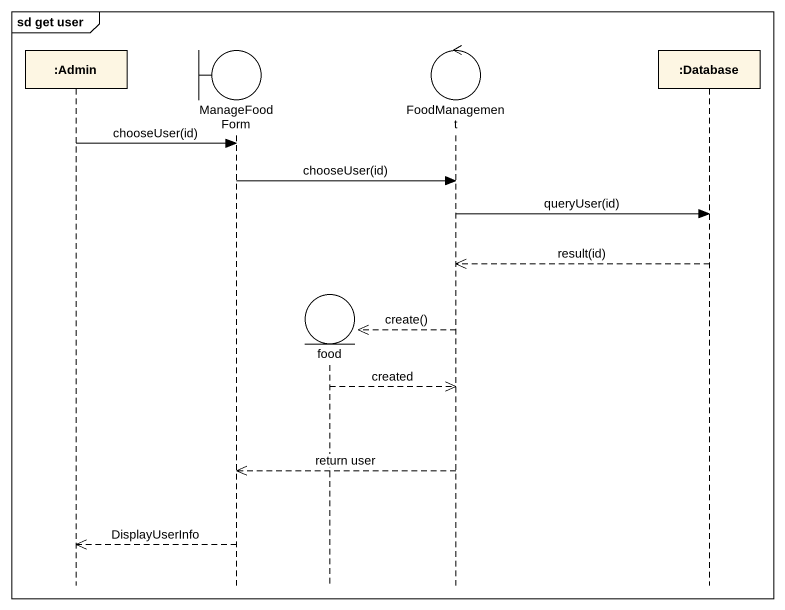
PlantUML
@startuml
mainframe sd get user
hide footbox
participant ":Admin" as Admin
boundary ManageFoodForm
entity food
control FoodManagement
participant ":Database" as Database_

Admin -> ManageFoodForm : chooseUser(id)
ManageFoodForm -> FoodManagement : chooseUser(id)
FoodManagement -> Database_ : queryUser(id)
Database_ -->> FoodManagement : result(id)
FoodManagement -->> food ** : create()
food -->> FoodManagement : created
FoodManagement -->> ManageFoodForm : return user
ManageFoodForm -->> Admin : DisplayUserInfo
@enduml
